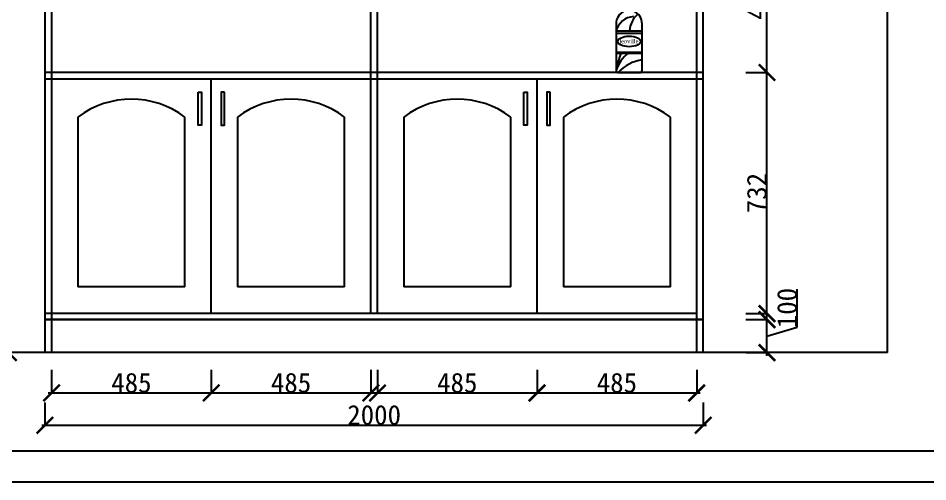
# Model space of a CAD drawing. Header units: millimetres. Extents: x 1149180 to 1411665549, y -85375798 to -28940.
# Drawn here: x 1195576 to 1198339, y -99499 to -98092 of the extents above; entities that cross this region are included whole.
import ezdxf

# ---------------------------------------------------------------- set-up
doc = ezdxf.new("R2010")
doc.units = ezdxf.units.MM
doc.header["$PDMODE"] = 35
for name, color, linetype in [('00天花', 3, 'Continuous'), ('3', 3, 'Continuous'), ('4', 4, 'Continuous'), ('7', 7, 'Continuous'), ('TEXT', 3, 'Continuous'), ('图框', 7, 'Continuous'), ('地板', 8, 'Continuous'), ('灯', 1, 'Continuous')]:
    doc.layers.add(name, color=color, linetype=linetype)
doc.styles.add('STYLE4', font='dutcheb.ttf')
doc.styles.add('云', font='SimSun.ttf')
doc.dimstyles.new('标准', dxfattribs={"dimtxt": 60, "dimasz": 50, "dimexe": 1, "dimexo": 1, "dimtad": 1, "dimdec": 0, "dimtxsty": '云', "dimblk": 'ARCHTICK', "dimcen": 50, "dimdle": 10, "dimclrd": 24, "dimclre": 22, "dimclrt": 24, "dimadec": 0, "dimazin": 0, "dimtfac": 1, "dimtdec": 0, "dimtmove": 1, "dimatfit": 3, "dimldrblk": 'OBLIQUE', "dimfxl": 1.25, "dimarcsym": 0})

# ---------------------------------------------------------------- blocks, each defined once
blk = doc.blocks.new('W1')
at = {"layer": '3'}
for p, q in [((-87.4, 96.6), (-27.4, 96.6)), ((-87.4, 53), (-27.4, 53))]:
    blk.add_line(p, q, dxfattribs=at)
for centre, radius, start, end in [((-44, 89.7), 45.1, 93.7232, 164.5396), ((1.7, 96.6), 58.6, 131.1777, 175.0055), ((391, -101), 491.4, 161.9815, 166.8029), ((4.9, -23.5), 98.6, 130.9257, 159.4126), ((-13.6, -57.5), 93.8, 98.4329, 137.162)]:
    blk.add_arc(centre, radius, start, end, dxfattribs=at)
blk.add_ellipse((-56.8, 77.7), major_axis=(-26.6, 0), ratio=0.453704, dxfattribs=at)
at = {"layer": '4'}
blk.add_lwpolyline([(-32.4, 6.2, 0.414214), (-27.4, 11.2), (-27.4, 117.5, 0.307785), (-47.5, 147.8), (-50.6, 218.4, 0.080951), (-47.7, 219.3, 0.050461), (-47.8, 220.8, 0.114655), (-67, 220.8, 0.050461), (-67.1, 219.3, 0.080951), (-64.2, 218.4), (-67.3, 147.8, 0.307785), (-87.4, 117.5), (-87.4, 11.2, 0.414214), (-82.4, 6.2)], format="xyb", close=True, dxfattribs=at)
at = {"layer": '7'}
for p, q in [((-87.4, 101.7), (-27.4, 101.7)), ((-87.4, 51), (-27.4, 51))]:
    blk.add_line(p, q, dxfattribs=at)
blk.add_lwpolyline([(-52.7, 221.6), (-52.7, 235.3, 0.420258), (-62.1, 235.3), (-62.1, 221.6)], format="xyb", dxfattribs=at)
at = {"layer": '3', "color": 3, "style": 'STYLE4'}
blk.add_text('leoville', height=9.6, dxfattribs=at).set_placement((-79.7, 73.3))
blk = doc.blocks.new('_ArchTick')
at = {"color": 0, "linetype": 'ByBlock', "const_width": 0.15}
blk.add_lwpolyline([(-0.5, -0.5), (0.5, 0.5)], dxfattribs=at)
blk = doc.blocks.new('*D1150')
at = {"layer": 'Defpoints', "color": 0}
for p in [(1195657.4, -96657.2), (1195546.4, -99107.2), (1195657.4, -99107.2)]:
    blk.add_point(p, dxfattribs=at)
at = {"layer": 'TEXT', "color": 22, "lineweight": -2}
for p, q in [((1195656.4, -96657.2), (1195545.4, -96657.2)), ((1195656.4, -99107.2), (1195545.4, -99107.2))]:
    blk.add_line(p, q, dxfattribs=at)
at = {"layer": 'TEXT', "color": 24, "lineweight": -2}
blk.add_line((1195546.4, -96647.2), (1195546.4, -99117.2), dxfattribs=at)
at = {"layer": 'TEXT', "color": 24, "lineweight": -2, "xscale": 50, "yscale": 50, "zscale": 50}
for p, rotation in [((1195546.4, -96657.2), 90), ((1195546.4, -99107.2), 270)]:
    blk.add_blockref('_ArchTick', p, dxfattribs=dict(at, rotation=rotation))
at = {"layer": 'TEXT', "color": 24, "insert": (1195515.8, -97882.2), "char_height": 60, "attachment_point": 5, "rotation": 90, "style": '云'}
blk.add_mtext('2450', dxfattribs=at)
blk = doc.blocks.new('_Oblique')
at = {"color": 0, "linetype": 'ByBlock', "lineweight": -2}
blk.add_line((-0.5, -0.5), (0.5, 0.5), dxfattribs=at)
blk = doc.blocks.new('3sdasd2')
at = {"layer": '图框', "color": 8}
blk.add_line((1192826.7, -93755.7), (1187029.6, -93755.7), dxfattribs=at)
at = {"layer": '图框', "color": 3}
blk.add_line((1186914.9, -93848.8), (1192919.8, -93848.7), dxfattribs=at)
blk = doc.blocks.new('*D1205')
at = {"layer": 'Defpoints', "color": 0}
for p in [(1195657.4, -99257.4), (1197657.4, -99257.4), (1197657.4, -99327.5)]:
    blk.add_point(p, dxfattribs=at)
at = {"layer": '灯', "color": 22, "lineweight": -2}
for p, q in [((1195657.4, -99258.4), (1195657.4, -99328.5)), ((1197657.4, -99258.4), (1197657.4, -99328.5))]:
    blk.add_line(p, q, dxfattribs=at)
at = {"layer": '灯', "color": 24, "lineweight": -2}
blk.add_line((1195647.4, -99327.5), (1197667.4, -99327.5), dxfattribs=at)
at = {"layer": '灯', "color": 24, "lineweight": -2, "xscale": 50, "yscale": 50, "zscale": 50, "rotation": 180}
blk.add_blockref('_ArchTick', (1195657.4, -99327.5), dxfattribs=at)
at = {"layer": '灯', "color": 24, "lineweight": -2, "xscale": 50, "yscale": 50, "zscale": 50}
blk.add_blockref('_ArchTick', (1197657.4, -99327.5), dxfattribs=at)
at = {"layer": '灯', "color": 24, "insert": (1196657.4, -99296.8), "char_height": 60, "attachment_point": 5, "style": '云'}
blk.add_mtext('2000', dxfattribs=at)
blk = doc.blocks.new('*D1206')
at = {"layer": 'Defpoints', "color": 0}
for p in [(1195677.4, -99158.7), (1196162.5, -99158.7), (1196162.5, -99229.7)]:
    blk.add_point(p, dxfattribs=at)
at = {"layer": '灯', "color": 22, "lineweight": -2}
for p, q in [((1195677.4, -99159.7), (1195677.4, -99230.7)), ((1196162.5, -99159.7), (1196162.5, -99230.7))]:
    blk.add_line(p, q, dxfattribs=at)
at = {"layer": '灯', "color": 24, "lineweight": -2}
blk.add_line((1195667.4, -99229.7), (1196172.5, -99229.7), dxfattribs=at)
at = {"layer": '灯', "color": 24, "lineweight": -2, "xscale": 50, "yscale": 50, "zscale": 50, "rotation": 180}
blk.add_blockref('_ArchTick', (1195677.4, -99229.7), dxfattribs=at)
at = {"layer": '灯', "color": 24, "lineweight": -2, "xscale": 50, "yscale": 50, "zscale": 50}
blk.add_blockref('_ArchTick', (1196162.5, -99229.7), dxfattribs=at)
at = {"layer": '灯', "color": 24, "insert": (1195920, -99199), "char_height": 60, "attachment_point": 5, "style": '云'}
blk.add_mtext('485', dxfattribs=at)
blk = doc.blocks.new('*D1207')
at = {"layer": 'Defpoints', "color": 0}
for p in [(1196162.5, -99158.7), (1196647.5, -99158.7), (1196647.5, -99229.7)]:
    blk.add_point(p, dxfattribs=at)
at = {"layer": '灯', "color": 22, "lineweight": -2}
for p, q in [((1196162.5, -99159.7), (1196162.5, -99230.7)), ((1196647.5, -99159.7), (1196647.5, -99230.7))]:
    blk.add_line(p, q, dxfattribs=at)
at = {"layer": '灯', "color": 24, "lineweight": -2}
blk.add_line((1196152.5, -99229.7), (1196657.5, -99229.7), dxfattribs=at)
at = {"layer": '灯', "color": 24, "lineweight": -2, "xscale": 50, "yscale": 50, "zscale": 50, "rotation": 180}
blk.add_blockref('_ArchTick', (1196162.5, -99229.7), dxfattribs=at)
at = {"layer": '灯', "color": 24, "lineweight": -2, "xscale": 50, "yscale": 50, "zscale": 50}
blk.add_blockref('_ArchTick', (1196647.5, -99229.7), dxfattribs=at)
at = {"layer": '灯', "color": 24, "insert": (1196405, -99199), "char_height": 60, "attachment_point": 5, "style": '云'}
blk.add_mtext('485', dxfattribs=at)
blk = doc.blocks.new('*D1208')
at = {"layer": 'Defpoints', "color": 0}
for p in [(1196667.5, -99158.7), (1197152.4, -99158.7), (1197152.4, -99229.7)]:
    blk.add_point(p, dxfattribs=at)
at = {"layer": '灯', "color": 22, "lineweight": -2}
for p, q in [((1196667.5, -99159.7), (1196667.5, -99230.7)), ((1197152.4, -99159.7), (1197152.4, -99230.7))]:
    blk.add_line(p, q, dxfattribs=at)
at = {"layer": '灯', "color": 24, "lineweight": -2}
blk.add_line((1196657.5, -99229.7), (1197162.4, -99229.7), dxfattribs=at)
at = {"layer": '灯', "color": 24, "lineweight": -2, "xscale": 50, "yscale": 50, "zscale": 50, "rotation": 180}
blk.add_blockref('_ArchTick', (1196667.5, -99229.7), dxfattribs=at)
at = {"layer": '灯', "color": 24, "lineweight": -2, "xscale": 50, "yscale": 50, "zscale": 50}
blk.add_blockref('_ArchTick', (1197152.4, -99229.7), dxfattribs=at)
at = {"layer": '灯', "color": 24, "insert": (1196910, -99199), "char_height": 60, "attachment_point": 5, "style": '云'}
blk.add_mtext('485', dxfattribs=at)
blk = doc.blocks.new('*D1209')
at = {"layer": 'Defpoints', "color": 0}
for p in [(1197152.4, -99158.7), (1197637.4, -99158.7), (1197637.4, -99229.7)]:
    blk.add_point(p, dxfattribs=at)
at = {"layer": '灯', "color": 22, "lineweight": -2}
for p, q in [((1197152.4, -99159.7), (1197152.4, -99230.7)), ((1197637.4, -99159.7), (1197637.4, -99230.7))]:
    blk.add_line(p, q, dxfattribs=at)
at = {"layer": '灯', "color": 24, "lineweight": -2}
blk.add_line((1197142.4, -99229.7), (1197647.4, -99229.7), dxfattribs=at)
at = {"layer": '灯', "color": 24, "lineweight": -2, "xscale": 50, "yscale": 50, "zscale": 50, "rotation": 180}
blk.add_blockref('_ArchTick', (1197152.4, -99229.7), dxfattribs=at)
at = {"layer": '灯', "color": 24, "lineweight": -2, "xscale": 50, "yscale": 50, "zscale": 50}
blk.add_blockref('_ArchTick', (1197637.4, -99229.7), dxfattribs=at)
at = {"layer": '灯', "color": 24, "insert": (1197394.9, -99199), "char_height": 60, "attachment_point": 5, "style": '云'}
blk.add_mtext('485', dxfattribs=at)
blk = doc.blocks.new('*D1210')
at = {"layer": 'Defpoints', "color": 0}
for p in [(1197785.6, -99007.2), (1197850.9, -99007.2), (1197785.6, -99107.2)]:
    blk.add_point(p, dxfattribs=at)
at = {"layer": '灯', "color": 24, "lineweight": -2}
for p, q in [((1197942.8, -99029.6), (1197942.8, -98914.3)), ((1197850.9, -99117.2), (1197850.9, -98997.2)), ((1197850.9, -99057.2), (1197942.8, -99029.6))]:
    blk.add_line(p, q, dxfattribs=at)
at = {"layer": '灯', "color": 22, "lineweight": -2}
for p, q in [((1197786.6, -99007.2), (1197851.9, -99007.2)), ((1197786.6, -99107.2), (1197851.9, -99107.2))]:
    blk.add_line(p, q, dxfattribs=at)
at = {"layer": '灯', "color": 24, "lineweight": -2, "xscale": 50, "yscale": 50, "zscale": 50}
for p, rotation in [((1197850.9, -99007.2), 90), ((1197850.9, -99107.2), 270)]:
    blk.add_blockref('_ArchTick', p, dxfattribs=dict(at, rotation=rotation))
at = {"layer": '灯', "color": 24, "insert": (1197912.2, -98972), "char_height": 60, "attachment_point": 5, "rotation": 90, "style": '云'}
blk.add_mtext('100', dxfattribs=at)
blk = doc.blocks.new('*D1211')
at = {"layer": 'Defpoints', "color": 0}
for p in [(1197785.6, -98257.2), (1197850.9, -98257.2), (1197785.6, -98988.8)]:
    blk.add_point(p, dxfattribs=at)
at = {"layer": '灯', "color": 22, "lineweight": -2}
for p, q in [((1197786.6, -98257.2), (1197851.9, -98257.2)), ((1197786.6, -98988.8), (1197851.9, -98988.8))]:
    blk.add_line(p, q, dxfattribs=at)
at = {"layer": '灯', "color": 24, "lineweight": -2}
blk.add_line((1197850.9, -98998.8), (1197850.9, -98247.2), dxfattribs=at)
at = {"layer": '灯', "color": 24, "lineweight": -2, "xscale": 50, "yscale": 50, "zscale": 50}
for p, rotation in [((1197850.9, -98257.2), 90), ((1197850.9, -98988.8), 270)]:
    blk.add_blockref('_ArchTick', p, dxfattribs=dict(at, rotation=rotation))
at = {"layer": '灯', "color": 24, "insert": (1197820.2, -98623), "char_height": 60, "attachment_point": 5, "rotation": 90, "style": '云'}
blk.add_mtext('732', dxfattribs=at)
blk = doc.blocks.new('*D1212')
at = {"layer": 'Defpoints', "color": 0}
for p in [(1197785.6, -97814.5), (1197850.9, -97814.5), (1197785.6, -98257.2)]:
    blk.add_point(p, dxfattribs=at)
at = {"layer": '灯', "color": 22, "lineweight": -2}
for p, q in [((1197786.6, -97814.5), (1197851.9, -97814.5)), ((1197786.6, -98257.2), (1197851.9, -98257.2))]:
    blk.add_line(p, q, dxfattribs=at)
at = {"layer": '灯', "color": 24, "lineweight": -2}
blk.add_line((1197850.9, -98267.2), (1197850.9, -97804.5), dxfattribs=at)
at = {"layer": '灯', "color": 24, "lineweight": -2, "xscale": 50, "yscale": 50, "zscale": 50}
for p, rotation in [((1197850.9, -97814.5), 90), ((1197850.9, -98257.2), 270)]:
    blk.add_blockref('_ArchTick', p, dxfattribs=dict(at, rotation=rotation))
at = {"layer": '灯', "color": 24, "insert": (1197820.2, -98035.9), "char_height": 60, "attachment_point": 5, "rotation": 90, "style": '云'}
blk.add_mtext('443', dxfattribs=at)

msp = doc.modelspace()

# ---------------------------------------------------------------- linework, layer by layer
at = {"color": 8}
for p, q in [((1197657.4, -99107.2), (1197657.4, -96657.2)), ((1197637.4, -99107.2), (1197637.4, -96677.2)), ((1195757.5, -98392.2), (1195757.5, -98907.2)), ((1196082.5, -98907.2), (1196082.5, -98392.2)), ((1196242.4, -98392.2), (1196242.4, -98907.2)), ((1196567.4, -98907.2), (1196567.4, -98392.2)), ((1196747.4, -98392.2), (1196747.4, -98907.2)), ((1197072.4, -98907.2), (1197072.4, -98392.2)), ((1197232.4, -98392.2), (1197232.4, -98907.2)), ((1197557.4, -98907.2), (1197557.4, -98392.2)), ((1196082.5, -98907.2), (1195757.5, -98907.2)), ((1196567.4, -98907.2), (1196242.4, -98907.2)), ((1197072.4, -98907.2), (1196747.4, -98907.2)), ((1197557.4, -98907.2), (1197232.4, -98907.2))]:
    msp.add_line(p, q, dxfattribs=at)
for points in [[(1196122.5, -98317.2), (1196132.5, -98317.2), (1196132.5, -98417.2), (1196122.5, -98417.2)], [(1196202.5, -98317.2), (1196192.5, -98317.2), (1196192.5, -98417.2), (1196202.5, -98417.2)], [(1197112.4, -98317.2), (1197122.4, -98317.2), (1197122.4, -98417.2), (1197112.4, -98417.2)], [(1197192.4, -98317.2), (1197182.4, -98317.2), (1197182.4, -98417.2), (1197192.4, -98417.2)]]:
    msp.add_lwpolyline(points, close=True, dxfattribs=at)
for centre in [(1195920, -98609.4), (1196404.9, -98609.4), (1196909.9, -98609.4), (1197394.9, -98609.4)]:
    msp.add_arc(centre, 271.2, 53.1903, 126.8097, dxfattribs=at)
at = {"layer": '00天花', "color": 8}
for p, q in [((1196647.5, -98987.2), (1196647.5, -97952.2)), ((1196667.5, -98987.2), (1196667.5, -97952.2)), ((1197657.4, -98257.2), (1195657.4, -98257.2)), ((1197657.4, -98277.2), (1195657.4, -98277.2)), ((1196162.5, -98987.2), (1196162.5, -98277.2)), ((1197152.4, -98987.2), (1197152.4, -98277.2))]:
    msp.add_line(p, q, dxfattribs=at)
at = {"layer": 'TEXT', "color": 3}
for q in [(1198217.4, -96067.2), (1194857.4, -99107.2)]:
    msp.add_line((1198217.4, -99107.2), q, dxfattribs=at)
at = {"layer": '地板'}
for p, q in [((1195657.4, -96657.2), (1195657.4, -99007.2)), ((1195677.4, -96677.2), (1195677.4, -99107.2)), ((1195657.4, -96707.2), (1195657.4, -99107.2)), ((1195657.4, -98987.2), (1197637.4, -98987.2)), ((1197657.4, -99007.2), (1195657.4, -99007.2)), ((1195657.4, -99007.2), (1197657.4, -99007.2))]:
    msp.add_line(p, q, dxfattribs=at)

# ---------------------------------------------------------------- block references
at = {"layer": '7', "lineweight": 0, "xscale": 1.320000000298023, "yscale": 1.320000000006985, "zscale": 1.32}
msp.add_blockref('W1', (1197507.6, -98265.4), dxfattribs=at)
at = {"layer": 'TEXT', "color": 3}
msp.add_blockref('3sdasd2', (7219.4, -5650.5), dxfattribs=at)

# ---------------------------------------------------------------- dimensions: what is measured, and where the dimension line sits
dim = msp.add_aligned_dim(p1=(1195657.4, -96657.2), p2=(1195657.4, -99107.2), distance=-111, dimstyle='标准', dxfattribs=at)
dim.commit()
dim.dimension.update_dxf_attribs({"geometry": '*D1150', "text_midpoint": (1195515.8, -97882.2)})
at = {"layer": '灯', "color": 1}
for base, p1, p2, angle, picture, middle in [((1197850.9, -97814.5), (1197785.6, -98257.2), (1197785.6, -97814.5), 270, '*D1212', (1197820.2, -98035.9)), ((1197850.9, -98257.2), (1197785.6, -98988.8), (1197785.6, -98257.2), 270, '*D1211', (1197820.2, -98623)), ((1196647.5, -99229.7), (1196162.5, -99158.7), (1196647.5, -99158.7), 180, '*D1207', (1196405, -99199)), ((1197152.4, -99229.7), (1196667.5, -99158.7), (1197152.4, -99158.7), 180, '*D1208', (1196910, -99199)), ((1197637.4, -99229.7), (1197152.4, -99158.7), (1197637.4, -99158.7), 180, '*D1209', (1197394.9, -99199))]:
    dim = msp.add_linear_dim(base=base, p1=p1, p2=p2, angle=angle, dimstyle='标准', dxfattribs=at)
    dim.commit()
    dim.dimension.update_dxf_attribs({"geometry": picture, "text_midpoint": middle})
for p1, p2, distance, picture, middle in [((1197785.6, -99107.2), (1197785.6, -99007.2), -65.2, '*D1210', (1197912.2, -99029)), ((1195677.4, -99158.7), (1196162.5, -99158.7), -71, '*D1206', (1195920, -99199)), ((1195657.4, -99257.4), (1197657.4, -99257.4), -70, '*D1205', (1196657.4, -99296.8))]:
    dim = msp.add_aligned_dim(p1=p1, p2=p2, distance=distance, dimstyle='标准', dxfattribs=at)
    dim.commit()
    dim.dimension.update_dxf_attribs({"geometry": picture, "text_midpoint": middle})

doc.saveas('drawing.dxf')
